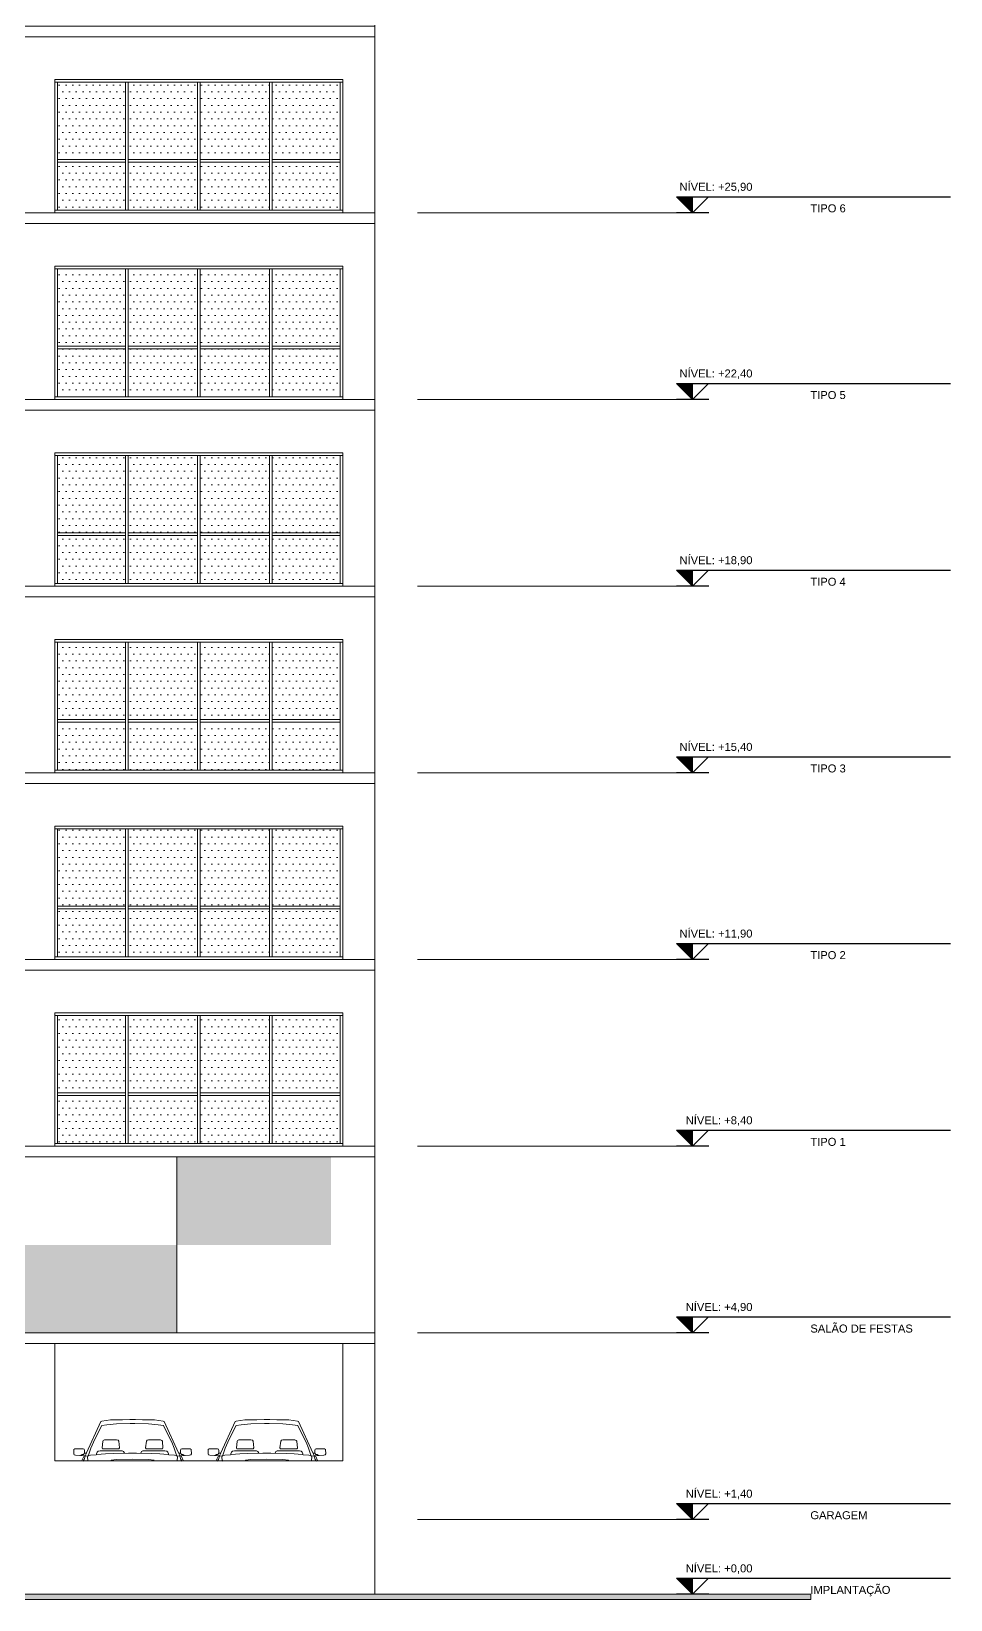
# Model space of a CAD drawing. Header units: millimetres. Extents: x -213 to 151, y -74 to 135.
# Drawn here: x 35.82 to 53.05, y -69.85 to -40.45 of the extents above; entities that cross this region are included whole.
import ezdxf
from ezdxf.enums import TextEntityAlignment as Align

# ---------------------------------------------------------------- set-up
doc = ezdxf.new("R2010")
doc.units = ezdxf.units.MM
doc.header["$LTSCALE"] = 15
doc.layers.add('Text', color=3, linetype='Continuous')
doc.styles.add('DM-TXT-100', font='arial.ttf', dxfattribs={"height": 0.2})
doc.styles.add('PADRAO', font='arial.ttf', dxfattribs={"height": 0.1})
pattern_1 = [(0, (-573.06818, -21.00791), (0.0635, 0.127), [0, -0.127])]

# ---------------------------------------------------------------- blocks, each defined once
blk = doc.blocks.new('Carffs')
at = {"linetype": 'ByBlock', "lineweight": 9}
for p, q in [((296594, -79319), (296905, -78627)), ((296905, -78627), (296931, -78621)), ((296931, -78621), (297118, -78595)), ((297118, -78595), (297384, -78588)), ((297384, -78588), (297541, -78585)), ((297541, -78585), (297599, -78585)), ((297666, -78585), (297607, -78585)), ((297823, -78588), (297666, -78585)), ((298089, -78595), (297823, -78588)), ((298276, -78621), (298089, -78595)), ((298302, -78627), (298276, -78621)), ((298613, -79319), (298302, -78627)), ((296738, -79092), (296925, -78714)), ((296742, -79082), (296805, -78956)), ((296925, -78714), (297036, -78700)), ((297036, -78700), (297249, -78682)), ((297249, -78682), (297553, -78672)), ((297553, -78672), (297602, -78672)), ((297654, -78672), (297604, -78672)), ((297958, -78682), (297654, -78672)), ((298171, -78700), (297958, -78682)), ((298282, -78714), (298171, -78700)), ((298402, -78956), (298282, -78714)), ((298465, -79082), (298402, -78956)), ((296309, -79337), (296313, -79241)), ((296319, -79359), (296309, -79337)), ((296313, -79241), (296332, -79228)), ((296332, -79228), (296519, -79227)), ((296519, -79227), (296541, -79239)), ((296525, -79355), (296545, -79326)), ((296541, -79239), (296548, -79269)), ((296548, -79269), (296547, -79324)), ((296547, -79324), (296588, -79324)), ((296588, -79324), (296563, -79386)), ((296634, -79372), (296688, -79217)), ((296688, -79217), (296742, -79082)), ((296805, -79359), (296914, -79350)), ((296825, -79303), (296813, -79336)), ((296813, -79336), (296813, -79353)), ((296846, -79283), (296825, -79303)), ((296889, -79274), (296846, -79283)), ((297377, -79274), (296889, -79274)), ((296914, -79350), (297006, -79341)), ((296933, -79216), (296947, -79062)), ((296944, -79230), (296933, -79216)), ((297300, -79230), (296944, -79230)), ((296947, -79062), (296956, -79043)), ((296956, -79043), (296989, -79035)), ((296989, -79035), (297249, -79035)), ((297006, -79341), (297175, -79331)), ((297175, -79331), (297514, -79323)), ((297249, -79035), (297284, -79038)), ((297284, -79038), (297299, -79060)), ((297299, -79060), (297318, -79206)), ((297318, -79206), (297300, -79230)), ((297407, -79288), (297377, -79274)), ((297424, -79323), (297407, -79288)), ((297514, -79323), (297601, -79323)), ((297692, -79323), (297605, -79323)), ((298032, -79331), (297692, -79323)), ((297782, -79323), (297800, -79288)), ((297800, -79288), (297829, -79274)), ((297829, -79274), (298318, -79274)), ((297907, -79060), (297889, -79206)), ((297889, -79206), (297906, -79230)), ((297906, -79230), (298263, -79230)), ((297923, -79038), (297907, -79060)), ((297957, -79035), (297923, -79038)), ((298218, -79035), (297957, -79035)), ((298200, -79341), (298032, -79331)), ((298293, -79350), (298200, -79341)), ((298251, -79043), (298218, -79035)), ((298260, -79062), (298251, -79043)), ((298274, -79216), (298260, -79062)), ((298263, -79230), (298274, -79216)), ((298402, -79359), (298293, -79350)), ((298318, -79274), (298361, -79283)), ((298361, -79283), (298381, -79303)), ((298381, -79303), (298394, -79336)), ((298394, -79336), (298394, -79353)), ((298519, -79217), (298465, -79082)), ((298573, -79372), (298519, -79217)), ((298660, -79324), (298618, -79324)), ((298618, -79324), (298644, -79386)), ((298666, -79239), (298659, -79269)), ((298659, -79269), (298660, -79324)), ((298682, -79355), (298662, -79326)), ((298688, -79227), (298666, -79239)), ((298875, -79228), (298688, -79227)), ((298893, -79241), (298875, -79228)), ((298888, -79359), (298898, -79337)), ((298898, -79337), (298893, -79241)), ((296349, -79370), (296319, -79359)), ((296447, -79377), (296349, -79370)), ((296535, -79383), (296447, -79377)), ((296469, -79376), (296497, -79355)), ((296479, -79499), (296535, -79383)), ((296497, -79355), (296525, -79355)), ((296538, -79463), (296512, -79499)), ((296563, -79386), (296537, -79384)), ((296560, -79393), (296538, -79463)), ((296566, -79387), (296618, -79388)), ((296616, -79414), (296620, -79392)), ((296618, -79479), (296616, -79414)), ((296630, -79502), (296618, -79479)), ((296620, -79392), (296635, -79375)), ((296635, -79375), (296681, -79372)), ((296681, -79372), (296805, -79359)), ((297251, -79463), (297130, -79479)), ((297604, -79460), (297251, -79463)), ((297603, -79460), (297956, -79463)), ((297956, -79463), (298076, -79479)), ((298526, -79372), (298402, -79359)), ((298572, -79375), (298526, -79372)), ((298587, -79392), (298572, -79375)), ((298576, -79502), (298589, -79479)), ((298591, -79414), (298587, -79392)), ((298641, -79387), (298589, -79388)), ((298589, -79479), (298591, -79414)), ((298644, -79386), (298669, -79384)), ((298647, -79393), (298669, -79463)), ((298669, -79463), (298695, -79499)), ((298671, -79383), (298760, -79377)), ((298728, -79499), (298671, -79383)), ((298710, -79355), (298682, -79355)), ((298738, -79376), (298710, -79355)), ((298760, -79377), (298858, -79370)), ((298858, -79370), (298888, -79359))]:
    blk.add_line(p, q, dxfattribs=at)
at = {"linetype": 'Continuous', "lineweight": 13}
for points in [[(297131, -79479), (297127, -79499)], [(298076, -79479), (298080, -79499)]]:
    blk.add_lwpolyline(points, dxfattribs=at)
blk = doc.blocks.new('SIMBOLO NIVEL CORTE')
blk.add_hatch(color=1).paths.add_polyline_path([(0.3, 0.3), (0, 0.3), (0, 0)])
at = {"color": 1}
for p, q in [((0.301, 0.3), (-4.838, 0.3)), ((0, 0), (0, 0.3)), ((-0.301, 0), (0.301, 0))]:
    blk.add_line(p, q, dxfattribs=at)
blk.add_lwpolyline([(-0.3, 0.3), (0, 0), (0.3, 0.3)], dxfattribs=at)
at = {"layer": 'Text'}
for tag, p, height, style in [('PAVIMENTOXX', (-4.838, 0.412), 0.22, 'PADRAO'), ('PAVIMENTOXXXXX', (-4.838, 0.008), 0.18, 'DM-TXT-100')]:
    blk.add_attdef(tag, p, '', height=height, dxfattribs=dict(at, style=style))
at = {"layer": 'Text', "style": 'DM-TXT-100'}
blk.add_attdef('NIVELXXXXX', text='', height=0.18, dxfattribs=at).set_placement((0.246, 0.412), align=Align.RIGHT)

msp = doc.modelspace()

# ---------------------------------------------------------------- hatches: boundary and pattern name
at = {"linetype": 'Continuous', "lineweight": 13}
h = msp.add_hatch(dxfattribs=at)
h.set_pattern_fill('DOTS', color=153, scale=0.08)
h.set_pattern_definition(pattern_1)
h.paths.add_polyline_path([(40.332, -42.897), (41.607, -42.897), (41.607, -43.797), (40.332, -43.797)])
h.paths.add_polyline_path([(36.307, -42.897), (37.582, -42.897), (37.582, -43.797), (36.307, -43.797)])
h.paths.add_polyline_path([(37.632, -42.897), (38.932, -42.897), (38.932, -43.797), (37.632, -43.797)])
h.paths.add_polyline_path([(38.982, -42.897), (40.282, -42.897), (40.282, -43.797), (38.982, -43.797)])
h.paths.add_polyline_path([(37.632, -41.397), (38.932, -41.397), (38.932, -42.847), (37.632, -42.847)])
h.paths.add_polyline_path([(40.332, -41.397), (41.607, -41.397), (41.607, -42.847), (40.332, -42.847)])
h.paths.add_polyline_path([(38.982, -41.397), (40.282, -41.397), (40.282, -42.847), (38.982, -42.847)])
h.paths.add_polyline_path([(36.307, -41.397), (37.582, -41.397), (37.582, -42.847), (36.307, -42.847)])
h = msp.add_hatch(dxfattribs=at)
h.set_pattern_fill('DOTS', color=153, scale=0.08)
h.set_pattern_definition(pattern_1)
h.paths.add_polyline_path([(40.332, -46.397), (41.607, -46.397), (41.607, -47.297), (40.332, -47.297)])
h.paths.add_polyline_path([(36.307, -46.397), (37.582, -46.397), (37.582, -47.297), (36.307, -47.297)])
h.paths.add_polyline_path([(37.632, -46.397), (38.932, -46.397), (38.932, -47.297), (37.632, -47.297)])
h.paths.add_polyline_path([(38.982, -46.397), (40.282, -46.397), (40.282, -47.297), (38.982, -47.297)])
h.paths.add_polyline_path([(37.632, -44.897), (38.932, -44.897), (38.932, -46.347), (37.632, -46.347)])
h.paths.add_polyline_path([(40.332, -44.897), (41.607, -44.897), (41.607, -46.347), (40.332, -46.347)])
h.paths.add_polyline_path([(38.982, -44.897), (40.282, -44.897), (40.282, -46.347), (38.982, -46.347)])
h.paths.add_polyline_path([(36.307, -44.897), (37.582, -44.897), (37.582, -46.347), (36.307, -46.347)])
h = msp.add_hatch(dxfattribs=at)
h.set_pattern_fill('DOTS', color=153, scale=0.08)
h.set_pattern_definition(pattern_1)
h.paths.add_polyline_path([(40.332, -49.897), (41.607, -49.897), (41.607, -50.797), (40.332, -50.797)])
h.paths.add_polyline_path([(36.307, -49.897), (37.582, -49.897), (37.582, -50.797), (36.307, -50.797)])
h.paths.add_polyline_path([(37.632, -49.897), (38.932, -49.897), (38.932, -50.797), (37.632, -50.797)])
h.paths.add_polyline_path([(38.982, -49.897), (40.282, -49.897), (40.282, -50.797), (38.982, -50.797)])
h.paths.add_polyline_path([(37.632, -48.397), (38.932, -48.397), (38.932, -49.847), (37.632, -49.847)])
h.paths.add_polyline_path([(40.332, -48.397), (41.607, -48.397), (41.607, -49.847), (40.332, -49.847)])
h.paths.add_polyline_path([(38.982, -48.397), (40.282, -48.397), (40.282, -49.847), (38.982, -49.847)])
h.paths.add_polyline_path([(36.307, -48.397), (37.582, -48.397), (37.582, -49.847), (36.307, -49.847)])
h = msp.add_hatch(dxfattribs=at)
h.set_pattern_fill('DOTS', color=153, scale=0.08)
h.set_pattern_definition(pattern_1)
h.paths.add_polyline_path([(40.332, -53.397), (41.607, -53.397), (41.607, -54.297), (40.332, -54.297)])
h.paths.add_polyline_path([(36.307, -53.397), (37.582, -53.397), (37.582, -54.297), (36.307, -54.297)])
h.paths.add_polyline_path([(37.632, -53.397), (38.932, -53.397), (38.932, -54.297), (37.632, -54.297)])
h.paths.add_polyline_path([(38.982, -53.397), (40.282, -53.397), (40.282, -54.297), (38.982, -54.297)])
h.paths.add_polyline_path([(37.632, -51.897), (38.932, -51.897), (38.932, -53.347), (37.632, -53.347)])
h.paths.add_polyline_path([(40.332, -51.897), (41.607, -51.897), (41.607, -53.347), (40.332, -53.347)])
h.paths.add_polyline_path([(38.982, -51.897), (40.282, -51.897), (40.282, -53.347), (38.982, -53.347)])
h.paths.add_polyline_path([(36.307, -51.897), (37.582, -51.897), (37.582, -53.347), (36.307, -53.347)])
h = msp.add_hatch(dxfattribs=at)
h.set_pattern_fill('DOTS', color=153, scale=0.08)
h.set_pattern_definition(pattern_1)
h.paths.add_polyline_path([(40.332, -56.897), (41.607, -56.897), (41.607, -57.797), (40.332, -57.797)])
h.paths.add_polyline_path([(36.307, -56.897), (37.582, -56.897), (37.582, -57.797), (36.307, -57.797)])
h.paths.add_polyline_path([(37.632, -56.897), (38.932, -56.897), (38.932, -57.797), (37.632, -57.797)])
h.paths.add_polyline_path([(38.982, -56.897), (40.282, -56.897), (40.282, -57.797), (38.982, -57.797)])
h.paths.add_polyline_path([(37.632, -55.397), (38.932, -55.397), (38.932, -56.847), (37.632, -56.847)])
h.paths.add_polyline_path([(40.332, -55.397), (41.607, -55.397), (41.607, -56.847), (40.332, -56.847)])
h.paths.add_polyline_path([(38.982, -55.397), (40.282, -55.397), (40.282, -56.847), (38.982, -56.847)])
h.paths.add_polyline_path([(36.307, -55.397), (37.582, -55.397), (37.582, -56.847), (36.307, -56.847)])
h = msp.add_hatch(dxfattribs=at)
h.set_pattern_fill('DOTS', color=153, scale=0.08)
h.set_pattern_definition(pattern_1)
h.paths.add_polyline_path([(40.332, -60.397), (41.607, -60.397), (41.607, -61.297), (40.332, -61.297)])
h.paths.add_polyline_path([(36.307, -60.397), (37.582, -60.397), (37.582, -61.297), (36.307, -61.297)])
h.paths.add_polyline_path([(37.632, -60.397), (38.932, -60.397), (38.932, -61.297), (37.632, -61.297)])
h.paths.add_polyline_path([(38.982, -60.397), (40.282, -60.397), (40.282, -61.297), (38.982, -61.297)])
h.paths.add_polyline_path([(37.632, -58.897), (38.932, -58.897), (38.932, -60.347), (37.632, -60.347)])
h.paths.add_polyline_path([(40.332, -58.897), (41.607, -58.897), (41.607, -60.347), (40.332, -60.347)])
h.paths.add_polyline_path([(38.982, -58.897), (40.282, -58.897), (40.282, -60.347), (38.982, -60.347)])
h.paths.add_polyline_path([(36.307, -58.897), (37.582, -58.897), (37.582, -60.347), (36.307, -60.347)])
h = msp.add_hatch(dxfattribs=at)
h.set_pattern_fill('ANGLE', color=143, scale=0.001)
h.set_pattern_definition([(0, (-485.4875895, -49.7072854), (0, 0.006985), [0.00508, -0.001905]), (90, (-485.4875895, -49.7072854), (-0.006985, 4e-19), [0.00508, -0.001905])])
h.paths.add_polyline_path([(38.547, -61.547), (41.437, -61.547), (41.437, -63.197), (38.547, -63.197)])
h.paths.add_polyline_path([(35.657, -63.197), (38.547, -63.197), (38.547, -64.847), (35.657, -64.847)])
h = msp.add_hatch(color=256, dxfattribs=at)
h.dxf.hatch_style = 1
h.paths.add_polyline_path([(50.431, -69.747), (1.822, -69.747), (1.822, -69.847), (50.431, -69.847)])

# ---------------------------------------------------------------- linework, layer by layer
for p, q in [((42.257, -65.047), (42.257, -26.347)), ((42.257, -43.847), (42.257, -40.547)), ((36.257, -43.847), (36.257, -41.347)), ((41.657, -41.347), (36.257, -41.347)), ((41.657, -41.397), (36.257, -41.397)), ((36.307, -43.797), (36.307, -41.397)), ((37.582, -43.797), (37.582, -41.397)), ((37.632, -43.797), (37.632, -41.397)), ((38.932, -43.797), (38.932, -41.397)), ((38.982, -43.797), (38.982, -41.397)), ((40.282, -43.797), (40.282, -41.397)), ((40.332, -43.797), (40.332, -41.397)), ((41.607, -43.797), (41.607, -41.397)), ((41.657, -43.847), (41.657, -41.347)), ((37.582, -42.847), (36.307, -42.847)), ((37.582, -42.897), (36.307, -42.897)), ((38.932, -42.847), (37.632, -42.847)), ((38.932, -42.897), (37.632, -42.897)), ((40.282, -42.847), (38.982, -42.847)), ((40.282, -42.897), (38.982, -42.897)), ((41.607, -42.847), (40.332, -42.847)), ((41.607, -42.897), (40.332, -42.897)), ((41.657, -43.797), (36.257, -43.797)), ((42.257, -47.347), (42.257, -44.047)), ((36.257, -47.347), (36.257, -44.847)), ((41.657, -44.847), (36.257, -44.847)), ((41.657, -44.897), (36.257, -44.897)), ((36.307, -47.297), (36.307, -44.897)), ((37.582, -47.297), (37.582, -44.897)), ((37.632, -47.297), (37.632, -44.897)), ((38.932, -47.297), (38.932, -44.897)), ((38.982, -47.297), (38.982, -44.897)), ((40.282, -47.297), (40.282, -44.897)), ((40.332, -47.297), (40.332, -44.897)), ((41.607, -47.297), (41.607, -44.897)), ((41.657, -47.347), (41.657, -44.847)), ((37.582, -46.347), (36.307, -46.347)), ((37.582, -46.397), (36.307, -46.397)), ((38.932, -46.347), (37.632, -46.347)), ((38.932, -46.397), (37.632, -46.397)), ((40.282, -46.347), (38.982, -46.347)), ((40.282, -46.397), (38.982, -46.397)), ((41.607, -46.347), (40.332, -46.347)), ((41.607, -46.397), (40.332, -46.397)), ((41.657, -47.297), (36.257, -47.297)), ((42.257, -50.847), (42.257, -47.547)), ((36.257, -50.847), (36.257, -48.347)), ((41.657, -48.347), (36.257, -48.347)), ((41.657, -48.397), (36.257, -48.397)), ((36.307, -50.797), (36.307, -48.397)), ((37.582, -50.797), (37.582, -48.397)), ((37.632, -50.797), (37.632, -48.397)), ((38.932, -50.797), (38.932, -48.397)), ((38.982, -50.797), (38.982, -48.397)), ((40.282, -50.797), (40.282, -48.397)), ((40.332, -50.797), (40.332, -48.397)), ((41.607, -50.797), (41.607, -48.397)), ((41.657, -50.847), (41.657, -48.347)), ((37.582, -49.847), (36.307, -49.847)), ((37.582, -49.897), (36.307, -49.897)), ((38.932, -49.847), (37.632, -49.847)), ((38.932, -49.897), (37.632, -49.897)), ((40.282, -49.847), (38.982, -49.847)), ((40.282, -49.897), (38.982, -49.897)), ((41.607, -49.847), (40.332, -49.847)), ((41.607, -49.897), (40.332, -49.897)), ((41.657, -50.797), (36.257, -50.797)), ((42.257, -54.347), (42.257, -51.047)), ((36.257, -54.347), (36.257, -51.847)), ((41.657, -51.847), (36.257, -51.847)), ((41.657, -51.897), (36.257, -51.897)), ((36.307, -54.297), (36.307, -51.897)), ((37.582, -54.297), (37.582, -51.897)), ((37.632, -54.297), (37.632, -51.897)), ((38.932, -54.297), (38.932, -51.897)), ((38.982, -54.297), (38.982, -51.897)), ((40.282, -54.297), (40.282, -51.897)), ((40.332, -54.297), (40.332, -51.897)), ((41.607, -54.297), (41.607, -51.897)), ((41.657, -54.347), (41.657, -51.847)), ((37.582, -53.347), (36.307, -53.347)), ((37.582, -53.397), (36.307, -53.397)), ((38.932, -53.347), (37.632, -53.347)), ((38.932, -53.397), (37.632, -53.397)), ((40.282, -53.347), (38.982, -53.347)), ((40.282, -53.397), (38.982, -53.397)), ((41.607, -53.347), (40.332, -53.347)), ((41.607, -53.397), (40.332, -53.397)), ((41.657, -54.297), (36.257, -54.297)), ((42.257, -57.847), (42.257, -54.547)), ((36.257, -57.847), (36.257, -55.347)), ((41.657, -55.347), (36.257, -55.347)), ((41.657, -55.397), (36.257, -55.397)), ((36.307, -57.797), (36.307, -55.397)), ((37.582, -57.797), (37.582, -55.397)), ((37.632, -57.797), (37.632, -55.397)), ((38.932, -57.797), (38.932, -55.397)), ((38.982, -57.797), (38.982, -55.397)), ((40.282, -57.797), (40.282, -55.397)), ((40.332, -57.797), (40.332, -55.397)), ((41.607, -57.797), (41.607, -55.397)), ((41.657, -57.847), (41.657, -55.347)), ((37.582, -56.847), (36.307, -56.847)), ((37.582, -56.897), (36.307, -56.897)), ((38.932, -56.847), (37.632, -56.847)), ((38.932, -56.897), (37.632, -56.897)), ((40.282, -56.847), (38.982, -56.847)), ((40.282, -56.897), (38.982, -56.897)), ((41.607, -56.847), (40.332, -56.847)), ((41.607, -56.897), (40.332, -56.897)), ((41.657, -57.797), (36.257, -57.797)), ((42.257, -61.347), (42.257, -58.047)), ((36.257, -61.347), (36.257, -58.847)), ((41.657, -58.847), (36.257, -58.847)), ((41.657, -58.897), (36.257, -58.897)), ((36.307, -61.297), (36.307, -58.897)), ((37.582, -61.297), (37.582, -58.897)), ((37.632, -61.297), (37.632, -58.897)), ((38.932, -61.297), (38.932, -58.897)), ((38.982, -61.297), (38.982, -58.897)), ((40.282, -61.297), (40.282, -58.897)), ((40.332, -61.297), (40.332, -58.897)), ((41.607, -61.297), (41.607, -58.897)), ((41.657, -61.347), (41.657, -58.847)), ((37.582, -60.347), (36.307, -60.347)), ((37.582, -60.397), (36.307, -60.397)), ((38.932, -60.347), (37.632, -60.347)), ((38.932, -60.397), (37.632, -60.397)), ((40.282, -60.347), (38.982, -60.347)), ((40.282, -60.397), (38.982, -60.397)), ((41.607, -60.347), (40.332, -60.347)), ((41.607, -60.397), (40.332, -60.397)), ((41.657, -61.297), (36.257, -61.297)), ((42.257, -64.847), (42.257, -61.567)), ((36.257, -67.247), (36.257, -65.047)), ((41.657, -67.247), (41.657, -65.047)), ((42.257, -69.747), (42.257, -65.047)), ((41.657, -67.247), (36.257, -67.247))]:
    msp.add_line(p, q, dxfattribs=at)
at = {"linetype": 'Continuous', "lineweight": 9}
for points in [[(42.257, -40.547), (29.877, -40.547), (29.877, -40.347), (42.257, -40.347)], [(42.257, -44.047), (29.877, -44.047), (29.877, -43.847), (42.257, -43.847)], [(42.257, -47.547), (29.877, -47.547), (29.877, -47.347), (42.257, -47.347)], [(42.257, -51.047), (29.877, -51.047), (29.877, -50.847), (42.257, -50.847)], [(42.257, -54.547), (29.877, -54.547), (29.877, -54.347), (42.257, -54.347)], [(42.257, -58.047), (29.877, -58.047), (29.877, -57.847), (42.257, -57.847)], [(42.257, -61.547), (29.877, -61.547), (29.877, -61.347), (42.257, -61.347)], [(42.257, -61.547), (29.877, -61.547), (29.877, -61.347), (42.257, -61.347)], [(42.257, -65.047), (29.877, -65.047), (29.877, -64.847), (42.257, -64.847)]]:
    msp.add_lwpolyline(points, dxfattribs=at)
at = {"linetype": 'Continuous', "lineweight": 13}
for points in [[(47.915, -43.847), (43.057, -43.847)], [(47.915, -47.347), (43.057, -47.347)], [(47.915, -50.847), (43.057, -50.847)], [(47.915, -54.347), (43.057, -54.347)], [(47.915, -57.847), (43.057, -57.847)], [(47.915, -61.347), (43.057, -61.347)], [(47.915, -61.347), (43.057, -61.347)], [(47.915, -64.847), (43.057, -64.847)], [(47.915, -68.347), (43.057, -68.347)], [(47.915, -69.747), (43.057, -69.747)]]:
    msp.add_lwpolyline(points, dxfattribs=at)
at = {"color": 143, "linetype": 'Continuous', "lineweight": 13}
msp.add_lwpolyline([(38.547, -61.547), (38.547, -64.847)], dxfattribs=at)
at = {"linetype": 'Continuous', "lineweight": 13}
msp.add_lwpolyline([(50.431, -69.747), (1.822, -69.747), (1.822, -69.847), (50.431, -69.847)], close=True, dxfattribs=at)

# ---------------------------------------------------------------- block references
at = {"linetype": 'Continuous', "lineweight": 13, "xscale": -0.0008521210105234464, "yscale": 0.0008521210105234464, "zscale": 0.0008521210105234464}
for p in [(291.308, 0.493), (293.827, 0.493)]:
    msp.add_blockref('Carffs', p, dxfattribs=at)
at = {"layer": 'Text', "linetype": 'Continuous', "lineweight": 13}
ref = msp.add_blockref('SIMBOLO NIVEL CORTE', (48.216, -43.847), dxfattribs=dict(at, xscale=-1))
ref.add_attrib('NIVELXXXXX', 'NÍVEL: +25,90', dxfattribs={"layer": '0', "height": 0.15, "style": 'DM-TXT-100'}).set_placement((49.338, -43.436), align=Align.RIGHT)
ref.add_attrib('PAVIMENTOXXXXX', 'TIPO 6', (50.423, -43.84), dxfattribs={"layer": '0', "height": 0.15, "style": 'DM-TXT-100'})
ref = msp.add_blockref('SIMBOLO NIVEL CORTE', (48.216, -47.347), dxfattribs=dict(at, xscale=-1))
ref.add_attrib('NIVELXXXXX', 'NÍVEL: +22,40', dxfattribs={"layer": '0', "height": 0.15, "style": 'DM-TXT-100'}).set_placement((49.338, -46.936), align=Align.RIGHT)
ref.add_attrib('PAVIMENTOXXXXX', 'TIPO 5', (50.423, -47.34), dxfattribs={"layer": '0', "height": 0.15, "style": 'DM-TXT-100'})
ref = msp.add_blockref('SIMBOLO NIVEL CORTE', (48.216, -50.847), dxfattribs=dict(at, xscale=-1))
ref.add_attrib('NIVELXXXXX', 'NÍVEL: +18,90', dxfattribs={"layer": '0', "height": 0.15, "style": 'DM-TXT-100'}).set_placement((49.338, -50.436), align=Align.RIGHT)
ref.add_attrib('PAVIMENTOXXXXX', 'TIPO 4', (50.423, -50.84), dxfattribs={"layer": '0', "height": 0.15, "style": 'DM-TXT-100'})
ref = msp.add_blockref('SIMBOLO NIVEL CORTE', (48.216, -54.347), dxfattribs=dict(at, xscale=-1))
ref.add_attrib('NIVELXXXXX', 'NÍVEL: +15,40', dxfattribs={"layer": '0', "height": 0.15, "style": 'DM-TXT-100'}).set_placement((49.338, -53.936), align=Align.RIGHT)
ref.add_attrib('PAVIMENTOXXXXX', 'TIPO 3', (50.423, -54.34), dxfattribs={"layer": '0', "height": 0.15, "style": 'DM-TXT-100'})
ref = msp.add_blockref('SIMBOLO NIVEL CORTE', (48.216, -57.847), dxfattribs=dict(at, xscale=-1))
ref.add_attrib('NIVELXXXXX', 'NÍVEL: +11,90', dxfattribs={"layer": '0', "height": 0.15, "style": 'DM-TXT-100'}).set_placement((49.338, -57.436), align=Align.RIGHT)
ref.add_attrib('PAVIMENTOXXXXX', 'TIPO 2', (50.423, -57.84), dxfattribs={"layer": '0', "height": 0.15, "style": 'DM-TXT-100'})
ref = msp.add_blockref('SIMBOLO NIVEL CORTE', (48.216, -61.347), dxfattribs=dict(at, xscale=-1))
ref.add_attrib('NIVELXXXXX', 'NÍVEL: +8,40', dxfattribs={"layer": '0', "height": 0.15, "style": 'DM-TXT-100'}).set_placement((49.338, -60.936), align=Align.RIGHT)
ref.add_attrib('PAVIMENTOXXXXX', 'TIPO 1', (50.423, -61.34), dxfattribs={"layer": '0', "height": 0.15, "style": 'DM-TXT-100'})
ref = msp.add_blockref('SIMBOLO NIVEL CORTE', (48.216, -64.847), dxfattribs=dict(at, xscale=-1))
ref.add_attrib('NIVELXXXXX', 'NÍVEL: +4,90', dxfattribs={"layer": '0', "height": 0.15, "style": 'DM-TXT-100'}).set_placement((49.338, -64.436), align=Align.RIGHT)
ref.add_attrib('PAVIMENTOXXXXX', 'SALÃO DE FESTAS', (50.423, -64.84), dxfattribs={"layer": '0', "height": 0.15, "style": 'DM-TXT-100'})
ref = msp.add_blockref('SIMBOLO NIVEL CORTE', (48.216, -68.347), dxfattribs=dict(at, xscale=-1))
ref.add_attrib('NIVELXXXXX', 'NÍVEL: +1,40', dxfattribs={"layer": '0', "height": 0.15, "style": 'DM-TXT-100'}).set_placement((49.338, -67.936), align=Align.RIGHT)
ref.add_attrib('PAVIMENTOXXXXX', 'GARAGEM', (50.423, -68.34), dxfattribs={"layer": '0', "height": 0.15, "style": 'DM-TXT-100'})
ref = msp.add_blockref('SIMBOLO NIVEL CORTE', (48.216, -69.747), dxfattribs=dict(at, xscale=-1))
ref.add_attrib('NIVELXXXXX', 'NÍVEL: +0,00', dxfattribs={"layer": '0', "height": 0.15, "style": 'DM-TXT-100'}).set_placement((49.338, -69.336), align=Align.RIGHT)
ref.add_attrib('PAVIMENTOXXXXX', 'IMPLANTAÇÃO', (50.423, -69.74), dxfattribs={"layer": '0', "height": 0.15, "style": 'DM-TXT-100'})

doc.saveas('drawing.dxf')
